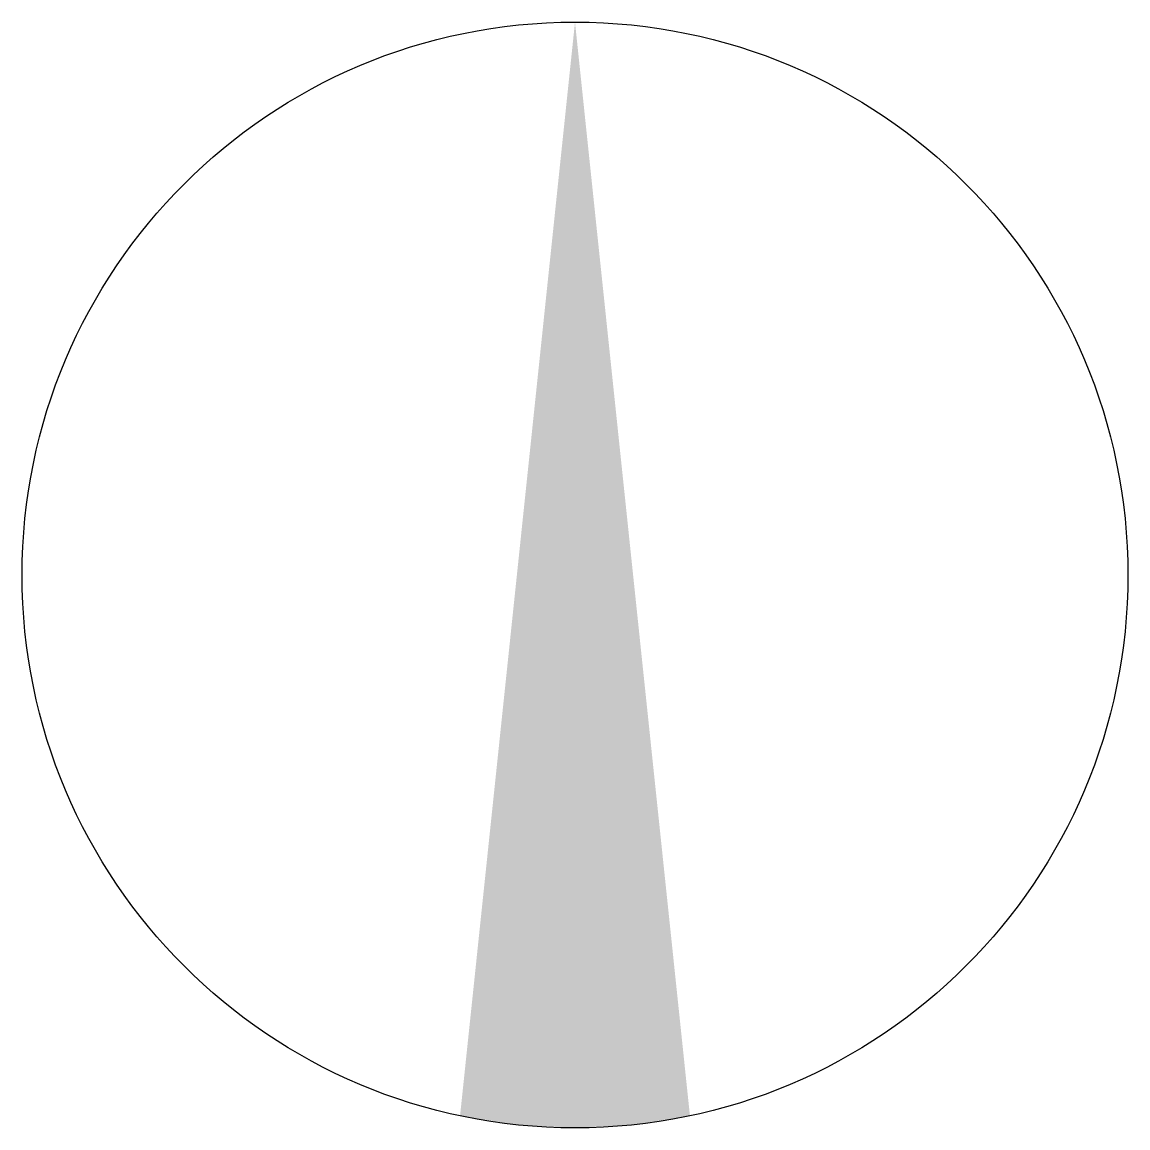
# Model space of a CAD drawing. Extents: x -2000 to 2000, y -2000 to 2000.
import ezdxf

# ---------------------------------------------------------------- set-up
doc = ezdxf.new("R2010")
doc.units = 0
doc.layers.get('0').update_dxf_attribs({"linetype": 'CONTINUOUS'})

msp = doc.modelspace()

# ---------------------------------------------------------------- linework, layer by layer
at = {"color": 0}
msp.add_circle((0, 0), 2000, dxfattribs=at)
for points in [[(0, 2000), (-415.8, -1956.3), (0, -2000), (-209.1, -1989)], [(0, 2000), (415.8, -1956.3), (0, -2000), (209.1, -1989)]]:
    msp.add_solid(points, dxfattribs=at)

doc.saveas('drawing.dxf')
